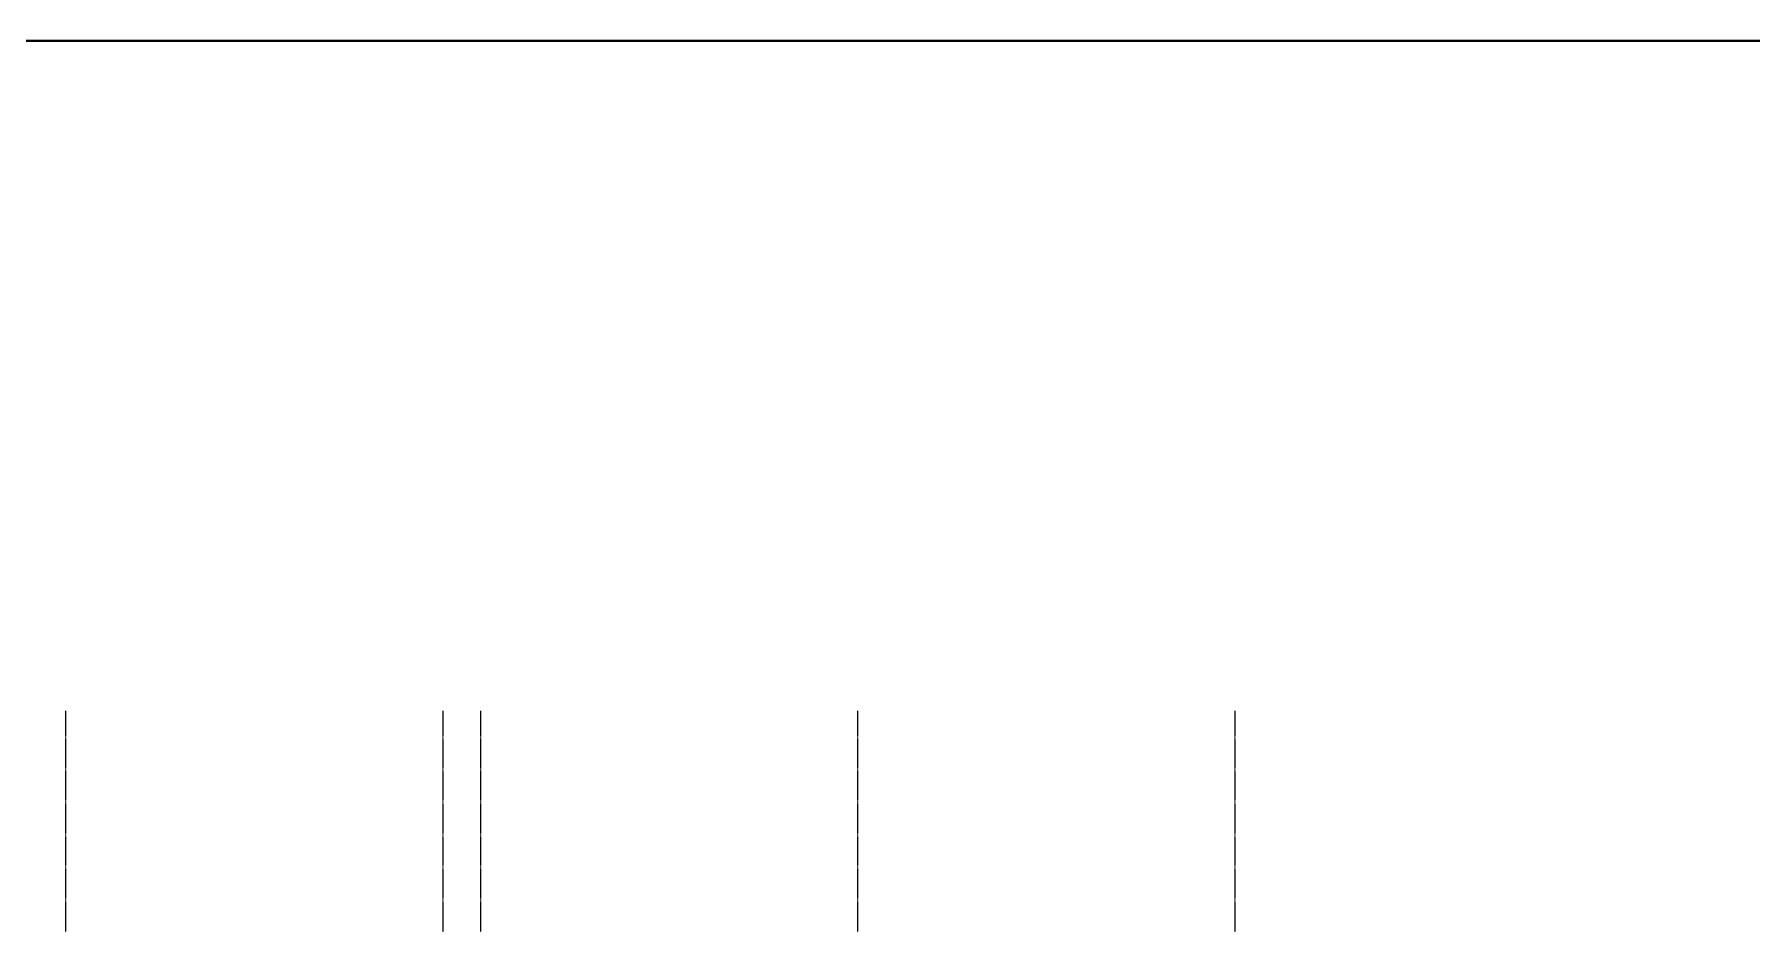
# Model space of a CAD drawing. Header units: millimetres. Extents: x 2355032 to 3136749, y 3674522 to 3929111.
# Drawn here: x 2454406 to 2488552, y 3847242 to 3864938 of the extents above; entities that cross this region are included whole.
import ezdxf

# ---------------------------------------------------------------- set-up
doc = ezdxf.new("R2010")
doc.units = ezdxf.units.MM
doc.header["$MEASUREMENT"] = 0
doc.linetypes.add('CENTER', pattern=[2, 1.25, -0.25, 0.25, -0.25])
for name, color, linetype, lineweight in [('0newfurnture', 30, 'Continuous', 15), ('centreline', 52, 'CENTER', 5), ('wall 0.4', 7, 'Continuous', 40)]:
    doc.layers.add(name, color=color, linetype=linetype, lineweight=lineweight)

# ---------------------------------------------------------------- blocks, each defined once
blk = doc.blocks.new('main grid')
at = {"layer": 'centreline', "ltscale": 5}
for p, q in [((2533911, 4018930), (2533911, 3991299)), ((2541411, 4018930), (2541411, 3976624)), ((2542161, 4018930), (2542161, 3976624)), ((2549661, 4018930), (2549661, 3976624)), ((2557161, 4018930), (2557161, 3976624))]:
    blk.add_line(p, q, dxfattribs=at)

msp = doc.modelspace()

# ---------------------------------------------------------------- linework, layer by layer
at = {"layer": 'centreline', "ltscale": 5}
for p, q in [((2455026, 3851476), (2455026, 3823845)), ((2470776, 3851476), (2470776, 3803536)), ((2478276, 3851476), (2478276, 3843418))]:
    msp.add_line(p, q, dxfattribs=at)
at = {"layer": 'wall 0.4', "ltscale": 5}
for points in [[(2419644, 3929111), (2617705, 3929111), (2617776, 3864810), (2419715, 3864810)], [(2419715, 3864810), (2617776, 3864810), (2617776, 3786495), (2419715, 3786495)]]:
    msp.add_lwpolyline(points, close=True, dxfattribs=at)

# ---------------------------------------------------------------- block references
at = {"layer": '0newfurnture', "ltscale": 5}
msp.add_blockref('main grid', (-78885, -167454), dxfattribs=at)

doc.saveas('drawing.dxf')
